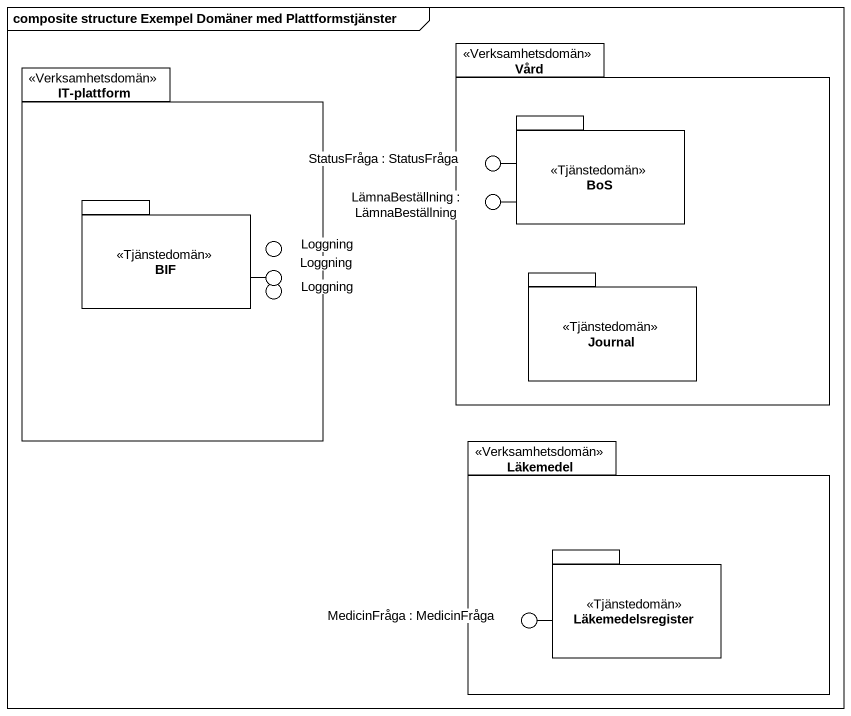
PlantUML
@startuml
mainframe composite structure Exempel Domäner med Plattformstjänster
package "IT-plattform" as IT_plattform <<Verksamhetsdomän>> {
  package BIF <<Tjänstedomän>> {
  }
}
package Vård <<Verksamhetsdomän>> {
  package BoS <<Tjänstedomän>> {
  }
  package Journal <<Tjänstedomän>> {
  }
}
() "StatusFråga : StatusFråga" as StatusFråga
() "LämnaBeställning : LämnaBeställning" as LämnaBeställning
() Loggning
() "Loggning" as Loggning_2
() "Loggning" as Loggning_3
package Läkemedel <<Verksamhetsdomän>> {
  package Läkemedelsregister <<Tjänstedomän>> {
  }
}
() "MedicinFråga : MedicinFråga" as MedicinFråga
BoS -left- StatusFråga
BoS -left- LämnaBeställning
IT_plattform -right- Loggning
IT_plattform -right- Loggning_2
BIF -right- Loggning_3
Läkemedelsregister -left- MedicinFråga
@enduml
